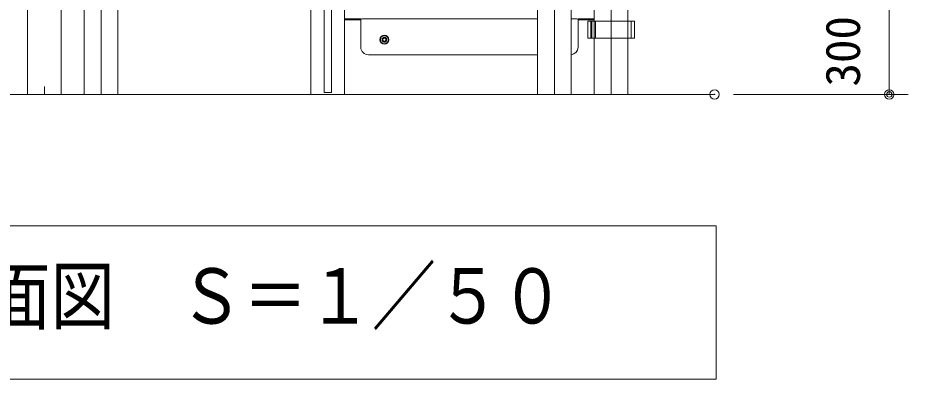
# Model space of a CAD drawing. Units: millimetres on the paper, scale 1:50. Extents: x 0 to 420, y -297 to 594.
# Drawn here: x 90.03 to 137.17, y 164.29 to 183.44 of the extents above; entities that cross this region are included whole.
import ezdxf
from ezdxf.enums import TextEntityAlignment as Align

# ---------------------------------------------------------------- set-up
doc = ezdxf.new("R2010")
doc.units = ezdxf.units.MM
doc.header["$PDMODE"] = 32
doc.header["$PDSIZE"] = 0.5
doc.linetypes.add('USER1', pattern=[19.05, 12.7, -6.35])
doc.linetypes.add('USER2', pattern=[50.8, 31.75, -6.35, 6.35, -6.35])
doc.layers.add('LY_1', color=7, linetype='Continuous', lineweight=9)
doc.styles.add('ＭＳ ゴシック', font='')
doc.styles.get('ＭＳ ゴシック').set_extended_font_data('MS Gothic')

# ---------------------------------------------------------------- blocks, each defined once
blk = doc.blocks.new('-000-_DOTSMALL')
at = {"color": 7, "linetype": 'Continuous', "lineweight": 9}
blk.add_circle((0, 0), 0.0625, dxfattribs=at)
blk.add_circle((0, 0), 0.0625, dxfattribs=at)

msp = doc.modelspace()

# ---------------------------------------------------------------- linework, layer by layer
at = {"layer": 'LY_1', "linetype": 'USER2', "lineweight": 18}
for p, q in [((91.441, 217.903), (91.441, 179.379)), ((106.441, 217.159), (106.441, 179.379)), ((94.441, 205.379), (94.441, 179.379)), ((118.441, 205.379), (118.441, 179.379)), ((121.441, 201.379), (121.441, 179.379))]:
    msp.add_line(p, q, dxfattribs=at)
at = {"layer": 'LY_1'}
for p, q in [((106.251, 215.448), (106.251, 179.479)), ((106.631, 215.448), (106.631, 179.479)), ((105.55, 212.959), (105.55, 179.379)), ((107.332, 212.959), (107.332, 179.379)), ((90.55, 179.379), (90.55, 208.959)), ((92.332, 179.379), (92.332, 208.959)), ((93.55, 179.379), (93.55, 204.959)), ((95.332, 179.379), (95.332, 204.959)), ((117.55, 179.379), (117.55, 204.959)), ((119.332, 179.379), (119.332, 204.959)), ((120.55, 179.379), (120.55, 200.959)), ((122.332, 179.379), (122.332, 200.959)), ((107.332, 183.379), (108.191, 183.379)), ((108.251, 183.379), (117.55, 183.379)), ((119.332, 183.379), (119.631, 183.379)), ((120.55, 183.379), (119.691, 183.379)), ((107.332, 183.333), (108.191, 183.333)), ((108.191, 183.319), (108.191, 181.879)), ((120.55, 183.333), (119.691, 183.333)), ((119.691, 183.319), (119.691, 181.879)), ((120.205, 183.259), (120.205, 182.359)), ((120.205, 183.259), (122.677, 183.259)), ((120.36, 183.259), (120.36, 182.359)), ((120.419, 183.259), (120.419, 182.359)), ((120.607, 183.259), (120.607, 182.359)), ((122.511, 183.259), (122.511, 182.359)), ((122.677, 183.259), (122.677, 182.359)), ((109.361, 182.325), (109.441, 182.371)), ((109.361, 182.325), (109.361, 182.232)), ((109.361, 182.232), (109.441, 182.186)), ((109.441, 182.371), (109.521, 182.325)), ((109.441, 182.186), (109.521, 182.232)), ((109.521, 182.325), (109.521, 182.232)), ((120.205, 182.359), (122.677, 182.359)), ((108.591, 181.479), (113.941, 181.479)), ((113.941, 181.479), (117.55, 181.479)), ((66.167, 179.379), (126.918, 179.379)), ((106.631, 179.479), (106.251, 179.479))]:
    msp.add_line(p, q, dxfattribs=at)
at = {"layer": 'LY_1', "lineweight": 18}
for p, q in [((136.17, 185.379), (136.17, 179.379)), ((127.918, 179.379), (137.17, 179.379)), ((127.011, 172.42), (76.211, 172.42)), ((127.011, 164.286), (127.011, 172.42)), ((76.211, 164.286), (127.011, 164.286))]:
    msp.add_line(p, q, dxfattribs=at)
for radius in [0.24, 0.11]:
    msp.add_circle((109.441, 182.279), radius, dxfattribs=at)
at = {"layer": 'LY_1'}
msp.add_circle((109.441, 182.279), 0.21, dxfattribs=at)
at = {"layer": 'LY_1', "linetype": 'USER1', "lineweight": 18}
msp.add_circle((109.441, 182.279), 0.125, dxfattribs=at)
at = {"layer": 'LY_1'}
for centre, radius, start, end in [((108.251, 183.319), 0.06, 90, 180), ((119.631, 183.319), 0.06, 0, 90), ((108.591, 181.879), 0.4, 180, 270), ((119.291, 181.879), 0.4, 275.8832, 0)]:
    msp.add_arc(centre, radius, start, end, dxfattribs=at)
for p in [(126.918, 179.379), (136.17, 179.379)]:
    msp.add_point(p, dxfattribs=at)

# ---------------------------------------------------------------- block references
at = {"layer": 'LY_1', "xscale": 2.32, "yscale": 2.32, "rotation": 270}
msp.add_blockref('-000-_DOTSMALL', (136.17, 179.379), dxfattribs=at)

# ---------------------------------------------------------------- texts
at = {"layer": 'LY_1', "style": 'ＭＳ ゴシック'}
msp.add_text('300', height=1.833, rotation=90, dxfattribs=at).set_placement((135.17, 179.795), align=Align.BOTTOM_LEFT)
at = {"layer": 'LY_1', "style": 'ＭＳ ゴシック', "width": 0.85}
msp.add_text('Ｄ視立面図\u3000Ｓ＝１／５０', height=2.933, dxfattribs=at).set_placement((78.166, 166.353), align=Align.BOTTOM_LEFT)

doc.saveas('drawing.dxf')
